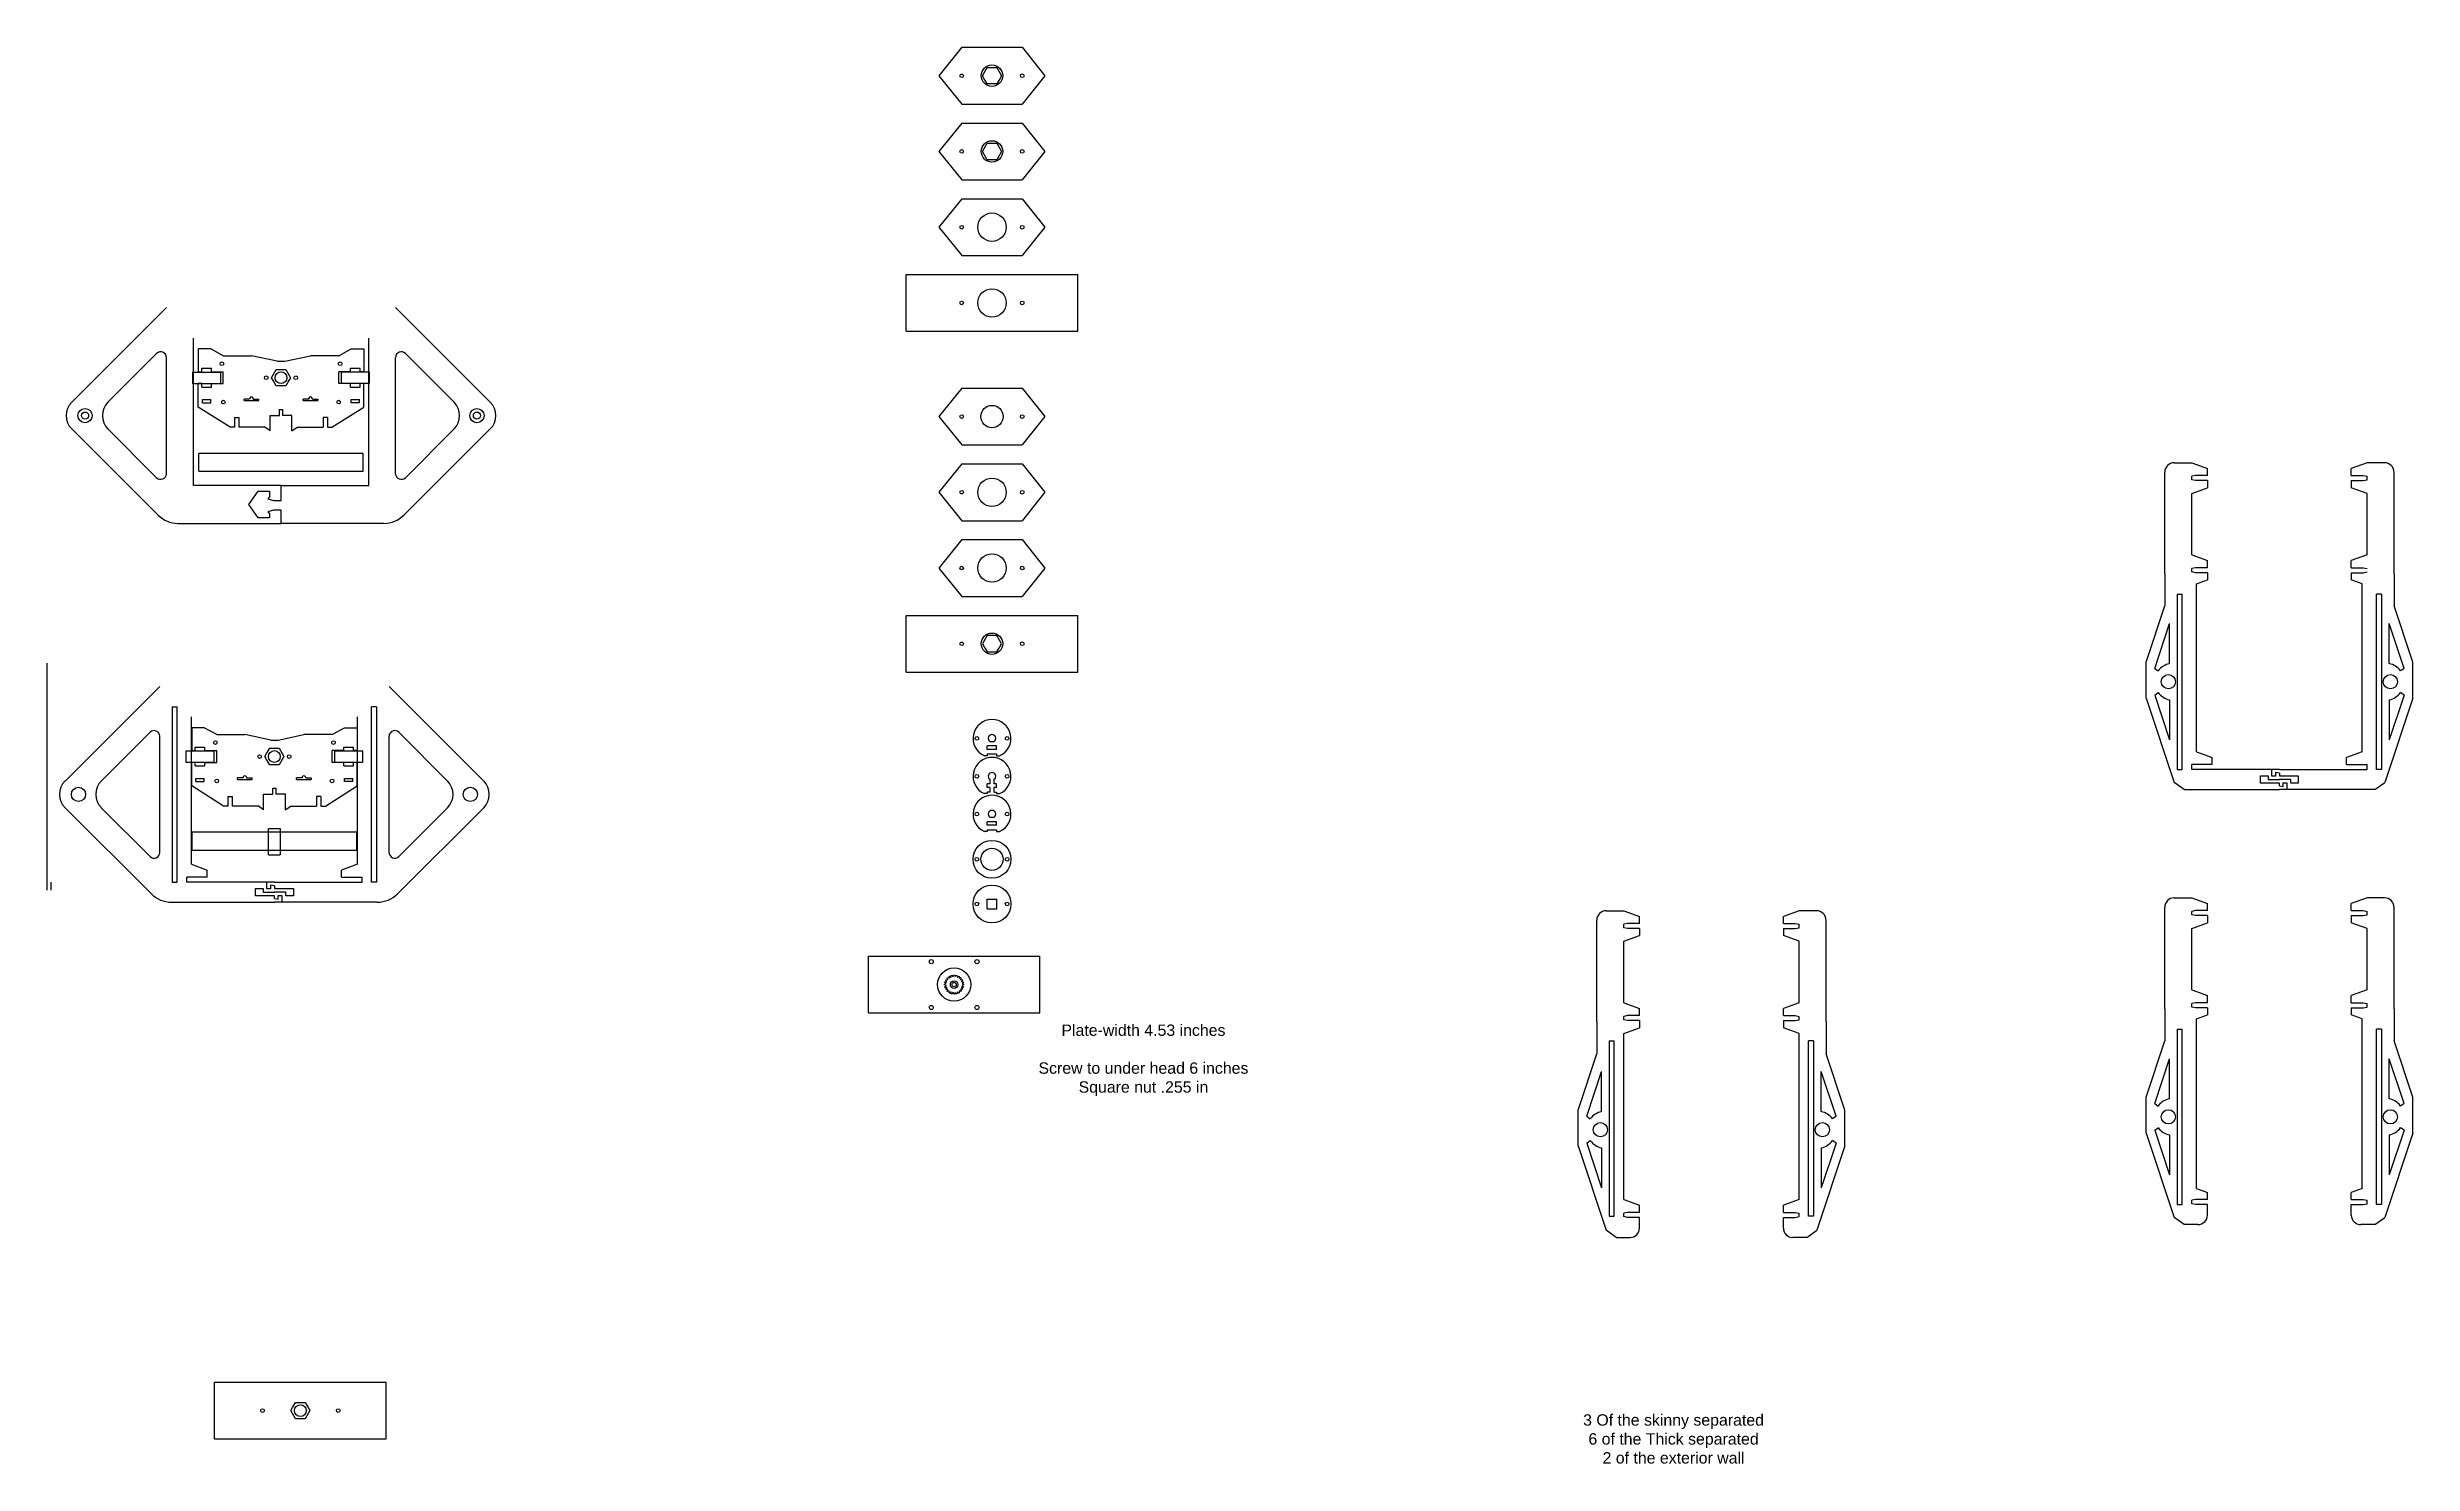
# Model space of a CAD drawing. Header units: inches. Extents: x -48.9 to 13.5, y -30.7 to 6.8.
import ezdxf

# ---------------------------------------------------------------- set-up
doc = ezdxf.new("R2010")
doc.units = ezdxf.units.IN
doc.header["$MEASUREMENT"] = 0
doc.layers.get('0').update_dxf_attribs({"lineweight": 25, "true_color": 0xffffff})
doc.styles.add('textstyle0', font='')
doc.styles.add('textstyle1', font='')
doc.styles.get('textstyle0').set_extended_font_data('Arial')
doc.styles.get('textstyle1').set_extended_font_data('Arial')

msp = doc.modelspace()

# ---------------------------------------------------------------- linework, layer by layer
for p, q in [((-24.8, 6.75), (-25.4, 6)), ((-24.8, 6.75), (-23.2, 6.75)), ((-23.2, 6.75), (-22.6, 6)), ((-25.4, 6), (-24.8, 5.25)), ((-22.6, 6), (-23.2, 5.25)), ((-24.8, 5.25), (-23.2, 5.25)), ((-24.8, 4.75), (-25.4, 4)), ((-24.8, 4.75), (-23.2, 4.75)), ((-23.2, 4.75), (-22.6, 4)), ((-25.4, 4), (-24.8, 3.25)), ((-22.6, 4), (-23.2, 3.25)), ((-24.8, 3.25), (-23.2, 3.25)), ((-24.8, 2.75), (-25.4, 2)), ((-24.8, 2.75), (-23.2, 2.75)), ((-23.2, 2.75), (-22.6, 2)), ((-25.4, 2), (-24.8, 1.25)), ((-22.6, 2), (-23.2, 1.25)), ((-24.8, 1.25), (-23.2, 1.25)), ((-26.265, 0.75), (-21.735, 0.75)), ((-26.265, -0.75), (-26.265, 0.75)), ((-21.735, -0.75), (-21.735, 0.75)), ((-48.305, -2.621), (-45.805, -0.121)), ((-37.249, -2.621), (-39.749, -0.121)), ((-45.091, -4.821), (-45.091, -0.928)), ((-44.961, -1.215), (-44.961, -1.817)), ((-44.631, -1.215), (-44.961, -1.215)), ((-44.3, -1.396), (-44.631, -1.215)), ((-41.254, -1.396), (-40.923, -1.215)), ((-40.923, -1.215), (-40.593, -1.215)), ((-40.593, -1.215), (-40.593, -1.817)), ((-40.461, -4.821), (-40.461, -0.928)), ((-26.265, -0.75), (-21.735, -0.75)), ((-47.348, -2.621), (-46.061, -1.334)), ((-45.805, -4.509), (-45.805, -1.44)), ((-45.116, -1.825), (-44.366, -1.825)), ((-45.116, -1.825), (-45.116, -2.125)), ((-44.961, -1.817), (-44.869, -1.817)), ((-44.869, -1.817), (-44.869, -1.727)), ((-44.869, -1.727), (-44.612, -1.727)), ((-44.612, -1.817), (-44.612, -1.727)), ((-44.612, -1.817), (-44.3, -1.817)), ((-44.366, -2.125), (-44.366, -1.825)), ((-44.3, -1.396), (-43.557, -1.396)), ((-44.3, -2.132), (-44.3, -1.817)), ((-42.874, -1.542), (-43.557, -1.396)), ((-42.982, -1.897), (-42.902, -1.758)), ((-42.902, -1.758), (-42.652, -1.758)), ((-42.874, -1.542), (-42.679, -1.542)), ((-42.679, -1.542), (-41.997, -1.396)), ((-42.652, -1.758), (-42.571, -1.897)), ((-41.254, -1.396), (-41.997, -1.396)), ((-41.254, -2.132), (-41.254, -1.817)), ((-40.941, -1.817), (-41.254, -1.817)), ((-41.188, -1.821), (-40.438, -1.821)), ((-41.188, -1.821), (-41.188, -2.121)), ((-40.941, -1.817), (-40.941, -1.727)), ((-40.941, -1.727), (-40.685, -1.727)), ((-40.685, -1.817), (-40.685, -1.727)), ((-40.593, -1.817), (-40.685, -1.817)), ((-40.438, -2.121), (-40.438, -1.821)), ((-39.749, -4.509), (-39.749, -1.44)), ((-38.206, -2.621), (-39.493, -1.334)), ((-45.116, -2.125), (-44.366, -2.125)), ((-44.869, -2.132), (-44.961, -2.132)), ((-44.961, -2.753), (-44.961, -2.132)), ((-44.869, -2.222), (-44.869, -2.132)), ((-44.869, -2.222), (-44.612, -2.222)), ((-44.612, -2.132), (-44.3, -2.132)), ((-44.612, -2.222), (-44.612, -2.132)), ((-43.027, -1.975), (-42.982, -1.897)), ((-42.982, -2.052), (-43.027, -1.975)), ((-42.902, -2.191), (-42.982, -2.052)), ((-42.652, -2.191), (-42.902, -2.191)), ((-42.571, -2.052), (-42.652, -2.191)), ((-42.571, -1.897), (-42.526, -1.975)), ((-42.526, -1.975), (-42.571, -2.052)), ((-40.941, -2.132), (-41.254, -2.132)), ((-41.188, -2.121), (-40.438, -2.121)), ((-40.941, -2.222), (-40.941, -2.132)), ((-40.941, -2.222), (-40.685, -2.222)), ((-40.685, -2.222), (-40.685, -2.132)), ((-40.593, -2.132), (-40.685, -2.132)), ((-40.593, -2.753), (-40.593, -2.132)), ((-24.8, -2.25), (-25.4, -3)), ((-24.8, -2.25), (-23.2, -2.25)), ((-23.2, -2.25), (-22.6, -3)), ((-44.122, -3.283), (-44.961, -2.753)), ((-44.85, -2.634), (-44.85, -2.553)), ((-44.85, -2.553), (-44.631, -2.553)), ((-44.85, -2.634), (-44.631, -2.634)), ((-44.631, -2.634), (-44.631, -2.553)), ((-44.005, -3.028), (-43.888, -3.028)), ((-44.005, -3.028), (-44.005, -3.283)), ((-43.888, -3.028), (-43.888, -3.283)), ((-43.752, -2.579), (-43.752, -2.54)), ((-43.605, -2.54), (-43.752, -2.54)), ((-43.752, -2.579), (-43.362, -2.579)), ((-43.509, -2.54), (-43.362, -2.54)), ((-43.362, -2.579), (-43.362, -2.54)), ((-43.067, -3.38), (-43.067, -2.97)), ((-43.067, -2.97), (-42.816, -2.97)), ((-42.816, -2.97), (-42.816, -2.814)), ((-42.816, -2.814), (-42.738, -2.814)), ((-42.738, -2.814), (-42.738, -2.97)), ((-42.487, -2.97), (-42.738, -2.97)), ((-42.487, -3.38), (-42.487, -2.97)), ((-42.192, -2.579), (-42.192, -2.54)), ((-42.045, -2.54), (-42.192, -2.54)), ((-42.192, -2.579), (-41.802, -2.579)), ((-41.949, -2.54), (-41.802, -2.54)), ((-41.802, -2.54), (-41.802, -2.579)), ((-41.548, -3.028), (-41.665, -3.028)), ((-41.665, -3.028), (-41.665, -3.283)), ((-41.548, -3.028), (-41.548, -3.283)), ((-41.432, -3.283), (-40.593, -2.753)), ((-40.923, -2.634), (-40.923, -2.553)), ((-40.923, -2.553), (-40.704, -2.553)), ((-40.704, -2.634), (-40.923, -2.634)), ((-40.704, -2.634), (-40.704, -2.553)), ((-25.4, -3), (-24.8, -3.75)), ((-22.6, -3), (-23.2, -3.75)), ((-48.305, -3.328), (-46.024, -5.602)), ((-47.348, -3.328), (-46.061, -4.615)), ((-44.028, -3.283), (-44.122, -3.283)), ((-44.005, -3.283), (-44.122, -3.283)), ((-43.2, -3.283), (-43.888, -3.283)), ((-43.2, -3.283), (-43.2, -3.283)), ((-43.067, -3.38), (-43.2, -3.283)), ((-42.487, -3.38), (-42.353, -3.283)), ((-42.353, -3.283), (-41.665, -3.283)), ((-41.548, -3.283), (-41.432, -3.283)), ((-41.525, -3.283), (-41.432, -3.283)), ((-37.249, -3.328), (-39.529, -5.602)), ((-38.206, -3.328), (-39.493, -4.615)), ((-44.951, -4.445), (-44.951, -3.975)), ((-40.603, -3.975), (-44.951, -3.975)), ((-40.603, -4.445), (-40.603, -3.975)), ((-24.8, -4.25), (-25.4, -5)), ((-24.8, -3.75), (-23.2, -3.75)), ((-24.8, -4.25), (-23.2, -4.25)), ((-23.2, -4.25), (-22.6, -5)), ((7.222, -4.221), (7.684, -4.221)), ((7.684, -4.221), (8.1, -4.371)), ((8.1, -4.559), (8.1, -4.371)), ((12.316, -4.221), (11.9, -4.371)), ((11.9, -4.559), (11.9, -4.371)), ((12.778, -4.221), (12.316, -4.221)), ((-42.777, -4.821), (-45.091, -4.821)), ((-44.951, -4.445), (-40.603, -4.445)), ((-43.627, -5.321), (-43.377, -4.971)), ((-43.377, -4.971), (-43.077, -4.971)), ((-43.077, -4.971), (-43.077, -5.121)), ((-42.777, -5.221), (-42.777, -4.821)), ((-42.777, -4.821), (-40.461, -4.821)), ((6.972, -7.15), (6.972, -4.471)), ((7.784, -4.559), (7.684, -4.579)), ((7.684, -4.671), (7.684, -4.579)), ((7.784, -4.691), (7.684, -4.671)), ((7.684, -5.029), (8.1, -4.879)), ((8.1, -4.559), (7.784, -4.559)), ((8.1, -4.691), (7.784, -4.691)), ((8.1, -4.691), (8.1, -4.879)), ((11.9, -4.559), (12.216, -4.559)), ((11.9, -4.691), (11.9, -4.879)), ((11.9, -4.691), (12.216, -4.691)), ((12.316, -5.029), (11.9, -4.879)), ((12.216, -4.559), (12.316, -4.579)), ((12.216, -4.691), (12.316, -4.671)), ((12.316, -4.671), (12.316, -4.579)), ((13.028, -7.15), (13.028, -4.471)), ((-43.377, -5.671), (-43.627, -5.321)), ((-43.077, -5.121), (-43.127, -5.171)), ((-43.127, -5.171), (-42.977, -5.221)), ((-42.977, -5.471), (-43.127, -5.521)), ((-43.127, -5.521), (-43.077, -5.571)), ((-43.077, -5.571), (-43.077, -5.671)), ((-42.977, -5.221), (-42.777, -5.221)), ((-42.777, -5.471), (-42.977, -5.471)), ((-42.777, -5.821), (-42.777, -5.471)), ((-25.4, -5), (-24.8, -5.75)), ((-22.6, -5), (-23.2, -5.75)), ((7.684, -6.654), (7.684, -5.029)), ((12.316, -6.654), (12.316, -5.029)), ((-45.495, -5.821), (-42.777, -5.821)), ((-43.077, -5.671), (-43.377, -5.671)), ((-40.059, -5.821), (-42.777, -5.821)), ((-24.8, -5.75), (-23.2, -5.75)), ((-24.8, -6.25), (-25.4, -7)), ((-24.8, -6.25), (-23.2, -6.25)), ((-23.2, -6.25), (-22.6, -7)), ((7.684, -6.654), (8.1, -6.804)), ((8.1, -6.992), (8.1, -6.804)), ((12.316, -6.654), (11.9, -6.804)), ((11.9, -6.992), (11.9, -6.804)), ((-25.4, -7), (-24.8, -7.75)), ((-22.6, -7), (-23.2, -7.75)), ((6.972, -7.15), (6.972, -8)), ((7.784, -6.992), (7.684, -7.012)), ((7.684, -7.104), (7.684, -7.012)), ((7.784, -7.124), (7.684, -7.104)), ((8.1, -6.992), (7.784, -6.992)), ((8.1, -7.124), (7.784, -7.124)), ((7.81, -7.416), (8.1, -7.312)), ((7.81, -11.85), (7.81, -7.416)), ((8.1, -7.124), (8.1, -7.312)), ((11.9, -6.992), (12.216, -6.992)), ((11.9, -7.124), (11.9, -7.312)), ((11.9, -7.124), (12.216, -7.124)), ((12.19, -7.416), (11.9, -7.312)), ((12.19, -11.85), (12.19, -7.416)), ((12.216, -6.992), (12.316, -7.012)), ((12.216, -7.124), (12.316, -7.104)), ((13.028, -7.15), (13.028, -8)), ((-24.8, -7.75), (-23.2, -7.75)), ((6.479, -9.483), (6.972, -8)), ((7.302, -7.69), (7.434, -7.69)), ((7.302, -7.69), (7.302, -12.32)), ((7.434, -12.32), (7.434, -7.69)), ((12.698, -7.69), (12.566, -7.69)), ((12.566, -12.32), (12.566, -7.69)), ((12.698, -7.69), (12.698, -12.32)), ((13.521, -9.483), (13.028, -8)), ((-26.265, -8.25), (-21.735, -8.25)), ((-26.265, -9.75), (-26.265, -8.25)), ((-21.735, -9.75), (-21.735, -8.25)), ((6.708, -9.65), (7.1, -8.469)), ((7.1, -9.525), (7.1, -8.469)), ((13.292, -9.65), (12.9, -8.469)), ((12.9, -9.525), (12.9, -8.469)), ((-48.949, -15.51), (-48.949, -9.51)), ((-26.265, -9.75), (-21.735, -9.75)), ((6.479, -10.433), (6.479, -9.483)), ((6.708, -9.65), (6.801, -9.717)), ((13.292, -9.65), (13.199, -9.717)), ((13.521, -10.433), (13.521, -9.483)), ((-48.479, -12.625), (-45.979, -10.125)), ((-37.423, -12.625), (-39.923, -10.125)), ((6.479, -10.433), (7.219, -12.66)), ((6.673, -10.289), (6.673, -10.289)), ((6.708, -10.357), (6.801, -10.289)), ((6.708, -10.357), (7.1, -11.537)), ((7.1, -10.481), (7.1, -11.537)), ((13.521, -10.433), (12.781, -12.66)), ((13.292, -10.357), (12.9, -11.537)), ((12.9, -10.481), (12.9, -11.537)), ((13.292, -10.357), (13.199, -10.289)), ((13.327, -10.289), (13.327, -10.289)), ((-45.649, -10.665), (-45.517, -10.665)), ((-45.649, -10.665), (-45.649, -15.295)), ((-45.517, -15.295), (-45.517, -10.665)), ((-45.141, -14.825), (-45.141, -10.932)), ((-45.135, -11.219), (-45.135, -11.82)), ((-44.805, -11.219), (-45.135, -11.219)), ((-44.474, -11.4), (-44.805, -11.219)), ((-41.429, -11.4), (-41.097, -11.219)), ((-41.097, -11.219), (-40.767, -11.219)), ((-40.767, -11.219), (-40.767, -11.82)), ((-40.761, -14.825), (-40.761, -10.932)), ((-40.253, -10.665), (-40.385, -10.665)), ((-40.385, -15.295), (-40.385, -10.665)), ((-40.253, -10.665), (-40.253, -15.295)), ((-47.522, -12.625), (-46.235, -11.338)), ((-45.979, -14.512), (-45.979, -11.444)), ((-45.29, -11.828), (-44.54, -11.828)), ((-45.29, -11.828), (-45.29, -12.128)), ((-45.135, -11.82), (-45.043, -11.82)), ((-45.043, -11.82), (-45.043, -11.731)), ((-45.043, -11.731), (-44.787, -11.731)), ((-44.787, -11.82), (-44.787, -11.731)), ((-44.787, -11.82), (-44.474, -11.82)), ((-44.54, -12.128), (-44.54, -11.828)), ((-44.474, -11.4), (-43.731, -11.4)), ((-44.474, -12.136), (-44.474, -11.82)), ((-43.049, -11.546), (-43.731, -11.4)), ((-43.157, -11.9), (-43.076, -11.761)), ((-43.076, -11.761), (-42.826, -11.761)), ((-43.049, -11.546), (-42.854, -11.546)), ((-42.854, -11.546), (-42.171, -11.4)), ((-42.826, -11.761), (-42.746, -11.9)), ((-41.429, -11.4), (-42.171, -11.4)), ((-41.429, -12.136), (-41.429, -11.82)), ((-41.116, -11.82), (-41.429, -11.82)), ((-41.363, -11.825), (-40.613, -11.825)), ((-41.363, -11.825), (-41.363, -12.125)), ((-41.116, -11.82), (-41.116, -11.731)), ((-41.116, -11.731), (-40.859, -11.731)), ((-40.859, -11.82), (-40.859, -11.731)), ((-40.767, -11.82), (-40.859, -11.82)), ((-40.613, -12.125), (-40.613, -11.825)), ((-39.923, -14.512), (-39.923, -11.444)), ((-38.38, -12.625), (-39.667, -11.338)), ((7.81, -11.85), (8.226, -12)), ((12.19, -11.85), (11.774, -12)), ((-45.29, -12.128), (-44.54, -12.128)), ((-45.043, -12.136), (-45.135, -12.136)), ((-45.135, -12.756), (-45.135, -12.136)), ((-45.043, -12.225), (-45.043, -12.136)), ((-45.043, -12.225), (-44.787, -12.225)), ((-44.787, -12.136), (-44.474, -12.136)), ((-44.787, -12.225), (-44.787, -12.136)), ((-43.202, -11.978), (-43.157, -11.9)), ((-43.157, -12.056), (-43.202, -11.978)), ((-43.076, -12.195), (-43.157, -12.056)), ((-42.826, -12.195), (-43.076, -12.195)), ((-42.746, -12.056), (-42.826, -12.195)), ((-42.746, -11.9), (-42.701, -11.978)), ((-42.701, -11.978), (-42.746, -12.056)), ((-41.116, -12.136), (-41.429, -12.136)), ((-41.363, -12.125), (-40.613, -12.125)), ((-41.116, -12.225), (-41.116, -12.136)), ((-41.116, -12.225), (-40.859, -12.225)), ((-40.859, -12.225), (-40.859, -12.136)), ((-40.767, -12.136), (-40.859, -12.136)), ((-40.767, -12.756), (-40.767, -12.136)), ((-24.123, -11.958), (-24.202, -11.958)), ((-24.123, -11.92), (-24.123, -11.958)), ((-23.877, -11.92), (-24.123, -11.92)), ((-23.877, -11.92), (-23.877, -11.958)), ((-23.877, -11.958), (-23.798, -11.958)), ((7.302, -12.32), (7.434, -12.32)), ((8.226, -12.188), (7.686, -12.188)), ((7.686, -12.32), (7.686, -12.188)), ((10.001, -12.32), (7.686, -12.32)), ((8.226, -12.188), (8.226, -12)), ((9.5, -12.685), (9.5, -12.485)), ((9.5, -12.485), (9.7, -12.485)), ((9.7, -12.485), (9.7, -12.585)), ((9.8, -12.5), (9.8, -12.32)), ((10, -12.42), (9.9, -12.4)), ((9.9, -12.4), (9.9, -12.5)), ((10, -12.42), (10, -12.485)), ((10, -12.485), (10.5, -12.485)), ((10.001, -12.32), (12.316, -12.32)), ((10.5, -12.485), (10.5, -12.685)), ((11.774, -12.188), (11.774, -12)), ((11.774, -12.188), (12.316, -12.188)), ((12.316, -12.32), (12.316, -12.188)), ((12.698, -12.32), (12.566, -12.32)), ((-44.296, -13.287), (-45.135, -12.756)), ((-45.024, -12.638), (-45.024, -12.557)), ((-45.024, -12.557), (-44.805, -12.557)), ((-45.024, -12.638), (-44.805, -12.638)), ((-44.805, -12.638), (-44.805, -12.557)), ((-44.18, -13.031), (-44.063, -13.031)), ((-44.18, -13.031), (-44.18, -13.287)), ((-44.063, -13.031), (-44.063, -13.287)), ((-43.926, -12.583), (-43.926, -12.544)), ((-43.779, -12.544), (-43.926, -12.544)), ((-43.926, -12.583), (-43.536, -12.583)), ((-43.684, -12.544), (-43.536, -12.544)), ((-43.536, -12.583), (-43.536, -12.544)), ((-43.241, -13.384), (-43.241, -12.974)), ((-43.241, -12.974), (-42.99, -12.974)), ((-42.99, -12.974), (-42.99, -12.818)), ((-42.99, -12.818), (-42.912, -12.818)), ((-42.912, -12.818), (-42.912, -12.974)), ((-42.662, -12.974), (-42.912, -12.974)), ((-42.662, -13.384), (-42.662, -12.974)), ((-42.366, -12.583), (-42.366, -12.544)), ((-42.219, -12.544), (-42.366, -12.544)), ((-42.366, -12.583), (-41.976, -12.583)), ((-42.124, -12.544), (-41.976, -12.544)), ((-41.976, -12.544), (-41.976, -12.583)), ((-41.723, -13.031), (-41.84, -13.031)), ((-41.84, -13.031), (-41.84, -13.287)), ((-41.723, -13.031), (-41.723, -13.287)), ((-41.606, -13.287), (-40.767, -12.756)), ((-41.097, -12.638), (-41.097, -12.557)), ((-41.097, -12.557), (-40.878, -12.557)), ((-40.878, -12.638), (-41.097, -12.638)), ((-40.878, -12.638), (-40.878, -12.557)), ((-24.123, -12.958), (-24.202, -12.958)), ((-24.123, -12.92), (-24.123, -12.958)), ((-24.054, -12.92), (-24.123, -12.92)), ((-23.946, -12.92), (-23.877, -12.92)), ((-23.877, -12.92), (-23.877, -12.958)), ((-23.877, -12.958), (-23.798, -12.958)), ((7.482, -12.85), (7.219, -12.66)), ((7.482, -12.85), (10, -12.85)), ((10, -12.685), (9.5, -12.685)), ((9.7, -12.585), (10, -12.585)), ((9.9, -12.5), (9.8, -12.5)), ((10.3, -12.585), (10, -12.585)), ((10, -12.75), (10, -12.685)), ((10, -12.75), (10.1, -12.77)), ((12.518, -12.85), (10, -12.85)), ((10.1, -12.77), (10.1, -12.67)), ((10.1, -12.67), (10.2, -12.67)), ((10.2, -12.67), (10.2, -12.85)), ((10.3, -12.685), (10.3, -12.585)), ((10.5, -12.685), (10.3, -12.685)), ((12.518, -12.85), (12.781, -12.66)), ((-48.479, -13.332), (-46.199, -15.606)), ((-47.522, -13.332), (-46.235, -14.618)), ((-44.203, -13.287), (-44.296, -13.287)), ((-44.18, -13.287), (-44.296, -13.287)), ((-43.375, -13.287), (-44.063, -13.287)), ((-43.375, -13.287), (-43.375, -13.287)), ((-43.241, -13.384), (-43.375, -13.287)), ((-42.662, -13.384), (-42.528, -13.287)), ((-42.528, -13.287), (-41.84, -13.287)), ((-41.723, -13.287), (-41.606, -13.287)), ((-41.7, -13.287), (-41.606, -13.287)), ((-37.423, -13.332), (-39.704, -15.606)), ((-38.38, -13.332), (-39.667, -14.618)), ((-45.126, -14.448), (-45.126, -13.978)), ((-40.777, -13.978), (-45.126, -13.978)), ((-43.107, -13.875), (-42.795, -13.875)), ((-43.107, -14.575), (-43.107, -13.875)), ((-42.795, -13.875), (-42.795, -14.575)), ((-40.777, -14.448), (-40.777, -13.978)), ((-24.123, -13.958), (-24.202, -13.958)), ((-24.123, -13.92), (-24.123, -13.958)), ((-23.877, -13.92), (-24.123, -13.92)), ((-23.877, -13.92), (-23.877, -13.958)), ((-23.877, -13.958), (-23.798, -13.958)), ((-45.141, -14.825), (-44.726, -14.975)), ((-45.126, -14.448), (-40.777, -14.448)), ((-44.726, -15.163), (-44.726, -14.975)), ((-43.107, -14.575), (-42.795, -14.575)), ((-40.761, -14.825), (-41.177, -14.975)), ((-41.177, -15.163), (-41.177, -14.975)), ((-48.851, -15.51), (-48.851, -15.295)), ((-45.649, -15.295), (-45.517, -15.295)), ((-44.726, -15.163), (-45.266, -15.163)), ((-45.266, -15.295), (-45.266, -15.163)), ((-42.951, -15.295), (-45.266, -15.295)), ((-43.451, -15.66), (-43.451, -15.46)), ((-43.451, -15.46), (-43.251, -15.46)), ((-43.251, -15.46), (-43.251, -15.56)), ((-43.251, -15.56), (-42.951, -15.56)), ((-43.151, -15.475), (-43.151, -15.295)), ((-43.051, -15.475), (-43.151, -15.475)), ((-42.951, -15.394), (-43.051, -15.375)), ((-43.051, -15.375), (-43.051, -15.475)), ((-42.951, -15.295), (-40.636, -15.295)), ((-42.951, -15.394), (-42.951, -15.46)), ((-42.951, -15.46), (-42.451, -15.46)), ((-42.651, -15.56), (-42.951, -15.56)), ((-42.651, -15.66), (-42.651, -15.56)), ((-42.451, -15.46), (-42.451, -15.66)), ((-41.177, -15.163), (-40.636, -15.163)), ((-40.636, -15.295), (-40.636, -15.163)), ((-40.253, -15.295), (-40.385, -15.295)), ((-45.669, -15.825), (-42.951, -15.825)), ((-42.951, -15.66), (-43.451, -15.66)), ((-42.951, -15.725), (-42.951, -15.66)), ((-42.951, -15.725), (-42.851, -15.745)), ((-40.233, -15.825), (-42.951, -15.825)), ((-42.851, -15.745), (-42.851, -15.645)), ((-42.851, -15.645), (-42.751, -15.645)), ((-42.751, -15.645), (-42.751, -15.825)), ((-42.451, -15.66), (-42.651, -15.66)), ((-24.127, -15.745), (-23.872, -15.745)), ((-24.127, -16), (-24.127, -15.745)), ((-24.127, -16), (-23.872, -16)), ((-23.872, -16), (-23.872, -15.745)), ((-7.778, -16.05), (-7.316, -16.05)), ((-7.316, -16.05), (-6.9, -16.2)), ((-6.9, -16.388), (-6.9, -16.2)), ((-2.684, -16.05), (-3.1, -16.2)), ((-3.1, -16.388), (-3.1, -16.2)), ((-2.222, -16.05), (-2.684, -16.05)), ((6.972, -18.639), (6.972, -15.96)), ((7.222, -15.71), (7.684, -15.71)), ((7.684, -15.71), (8.1, -15.86)), ((7.784, -16.048), (7.684, -16.068)), ((7.684, -16.16), (7.684, -16.068)), ((7.784, -16.18), (7.684, -16.16)), ((8.1, -16.048), (7.784, -16.048)), ((8.1, -16.18), (7.784, -16.18)), ((8.1, -16.048), (8.1, -15.86)), ((8.1, -16.18), (8.1, -16.368)), ((12.316, -15.71), (11.9, -15.86)), ((11.9, -16.048), (11.9, -15.86)), ((11.9, -16.048), (12.216, -16.048)), ((11.9, -16.18), (11.9, -16.368)), ((11.9, -16.18), (12.216, -16.18)), ((12.216, -16.048), (12.316, -16.068)), ((12.216, -16.18), (12.316, -16.16)), ((12.778, -15.71), (12.316, -15.71)), ((12.316, -16.16), (12.316, -16.068)), ((13.028, -18.639), (13.028, -15.96)), ((-8.028, -18.979), (-8.028, -16.3)), ((-7.216, -16.388), (-7.316, -16.408)), ((-7.316, -16.5), (-7.316, -16.408)), ((-7.216, -16.52), (-7.316, -16.5)), ((-7.316, -16.858), (-6.9, -16.708)), ((-7.316, -18.483), (-7.316, -16.858)), ((-6.9, -16.388), (-7.216, -16.388)), ((-6.9, -16.52), (-7.216, -16.52)), ((-6.9, -16.52), (-6.9, -16.708)), ((-3.1, -16.388), (-2.784, -16.388)), ((-3.1, -16.52), (-3.1, -16.708)), ((-3.1, -16.52), (-2.784, -16.52)), ((-2.684, -16.858), (-3.1, -16.708)), ((-2.784, -16.388), (-2.684, -16.408)), ((-2.784, -16.52), (-2.684, -16.5)), ((-2.684, -16.5), (-2.684, -16.408)), ((-2.684, -18.483), (-2.684, -16.858)), ((-1.972, -18.979), (-1.972, -16.3)), ((7.684, -16.518), (8.1, -16.368)), ((7.684, -18.143), (7.684, -16.518)), ((12.316, -16.518), (11.9, -16.368)), ((12.316, -18.143), (12.316, -16.518)), ((-27.265, -17.25), (-22.735, -17.25)), ((-27.265, -18.75), (-27.265, -17.25)), ((-22.735, -18.75), (-22.735, -17.25)), ((-7.316, -18.483), (-6.9, -18.633)), ((-6.9, -18.821), (-6.9, -18.633)), ((-2.684, -18.483), (-3.1, -18.633)), ((-3.1, -18.821), (-3.1, -18.633)), ((6.972, -18.639), (6.972, -19.49)), ((7.684, -18.143), (8.1, -18.293)), ((7.784, -18.481), (7.684, -18.501)), ((7.684, -18.593), (7.684, -18.501)), ((7.784, -18.613), (7.684, -18.593)), ((8.1, -18.481), (7.784, -18.481)), ((8.1, -18.613), (7.784, -18.613)), ((8.1, -18.481), (8.1, -18.293)), ((8.1, -18.613), (8.1, -18.801)), ((12.316, -18.143), (11.9, -18.293)), ((11.9, -18.481), (11.9, -18.293)), ((11.9, -18.481), (12.216, -18.481)), ((11.9, -18.613), (11.9, -18.801)), ((11.9, -18.613), (12.216, -18.613)), ((12.216, -18.481), (12.316, -18.501)), ((12.216, -18.613), (12.316, -18.593)), ((12.316, -18.593), (12.316, -18.501)), ((13.028, -18.639), (13.028, -19.49)), ((-27.265, -18.75), (-22.735, -18.75)), ((-8.028, -18.979), (-8.028, -19.829)), ((-7.216, -18.821), (-7.316, -18.841)), ((-7.316, -18.933), (-7.316, -18.841)), ((-7.216, -18.953), (-7.316, -18.933)), ((-7.316, -19.291), (-6.9, -19.141)), ((-7.316, -23.679), (-7.316, -19.291)), ((-6.9, -18.821), (-7.216, -18.821)), ((-6.9, -18.953), (-7.216, -18.953)), ((-6.9, -18.953), (-6.9, -19.141)), ((-3.1, -18.821), (-2.784, -18.821)), ((-3.1, -18.953), (-3.1, -19.141)), ((-3.1, -18.953), (-2.784, -18.953)), ((-2.684, -19.291), (-3.1, -19.141)), ((-2.784, -18.821), (-2.684, -18.841)), ((-2.784, -18.953), (-2.684, -18.933)), ((-2.684, -18.933), (-2.684, -18.841)), ((-2.684, -23.679), (-2.684, -19.291)), ((-1.972, -18.979), (-1.972, -19.829)), ((7.302, -19.179), (7.434, -19.179)), ((7.302, -19.179), (7.302, -23.809)), ((7.434, -23.809), (7.434, -19.179)), ((7.81, -18.906), (8.1, -18.801)), ((7.81, -23.385), (7.81, -18.906)), ((12.19, -18.906), (11.9, -18.801)), ((12.19, -23.385), (12.19, -18.906)), ((12.698, -19.179), (12.566, -19.179)), ((12.566, -23.809), (12.566, -19.179)), ((12.698, -19.179), (12.698, -23.809)), ((-8.521, -21.313), (-8.028, -19.829)), ((-7.698, -19.485), (-7.566, -19.485)), ((-7.698, -19.485), (-7.698, -24.115)), ((-7.566, -24.115), (-7.566, -19.485)), ((-2.302, -19.485), (-2.434, -19.485)), ((-2.434, -24.115), (-2.434, -19.485)), ((-2.302, -19.485), (-2.302, -24.115)), ((-1.479, -21.313), (-1.972, -19.829)), ((6.479, -20.973), (6.972, -19.49)), ((6.708, -21.14), (7.1, -19.959)), ((7.1, -21.015), (7.1, -19.959)), ((13.292, -21.14), (12.9, -19.959)), ((12.9, -21.015), (12.9, -19.959)), ((13.521, -20.973), (13.028, -19.49)), ((-8.292, -21.479), (-7.9, -20.298)), ((-7.9, -21.354), (-7.9, -20.298)), ((-1.708, -21.479), (-2.1, -20.298)), ((-2.1, -21.354), (-2.1, -20.298)), ((6.479, -21.922), (6.479, -20.973)), ((6.708, -21.14), (6.801, -21.207)), ((13.292, -21.14), (13.199, -21.207)), ((13.521, -21.922), (13.521, -20.973)), ((-8.521, -22.262), (-8.521, -21.313)), ((-8.292, -21.479), (-8.199, -21.546)), ((-1.708, -21.479), (-1.801, -21.546)), ((-1.479, -22.262), (-1.479, -21.313)), ((6.673, -21.779), (6.673, -21.779)), ((6.708, -21.847), (6.801, -21.779)), ((6.708, -21.847), (7.1, -23.027)), ((13.292, -21.847), (12.9, -23.027)), ((13.292, -21.847), (13.199, -21.779)), ((13.327, -21.779), (13.327, -21.779)), ((-8.521, -22.262), (-7.781, -24.489)), ((-8.327, -22.119), (-8.327, -22.119)), ((-8.292, -22.186), (-8.199, -22.119)), ((-8.292, -22.186), (-7.9, -23.367)), ((-7.9, -22.311), (-7.9, -23.367)), ((-1.479, -22.262), (-2.219, -24.489)), ((-1.708, -22.186), (-2.1, -23.367)), ((-2.1, -22.311), (-2.1, -23.367)), ((-1.708, -22.186), (-1.801, -22.119)), ((-1.673, -22.119), (-1.673, -22.119)), ((6.479, -21.922), (7.219, -24.15)), ((7.1, -21.971), (7.1, -23.027)), ((13.521, -21.922), (12.781, -24.15)), ((12.9, -21.971), (12.9, -23.027)), ((-7.316, -23.679), (-6.9, -23.829)), ((-2.684, -23.679), (-3.1, -23.829)), ((7.784, -23.677), (7.684, -23.697)), ((7.684, -23.789), (7.684, -23.697)), ((8.1, -23.677), (7.784, -23.677)), ((7.81, -23.385), (8.1, -23.489)), ((8.1, -23.677), (8.1, -23.489)), ((12.19, -23.385), (11.9, -23.489)), ((11.9, -23.677), (11.9, -23.489)), ((11.9, -23.677), (12.216, -23.677)), ((12.216, -23.677), (12.316, -23.697)), ((12.316, -23.789), (12.316, -23.697)), ((-7.698, -24.115), (-7.566, -24.115)), ((-7.216, -24.017), (-7.316, -24.037)), ((-7.316, -24.129), (-7.316, -24.037)), ((-7.216, -24.149), (-7.316, -24.129)), ((-6.9, -24.017), (-7.216, -24.017)), ((-6.9, -24.149), (-7.216, -24.149)), ((-6.9, -24.017), (-6.9, -23.829)), ((-6.9, -24.429), (-6.9, -24.149)), ((-3.1, -24.017), (-3.1, -23.829)), ((-3.1, -24.017), (-2.784, -24.017)), ((-3.1, -24.149), (-2.784, -24.149)), ((-3.1, -24.429), (-3.1, -24.149)), ((-2.784, -24.017), (-2.684, -24.037)), ((-2.784, -24.149), (-2.684, -24.129)), ((-2.684, -24.129), (-2.684, -24.037)), ((-2.302, -24.115), (-2.434, -24.115)), ((7.482, -24.339), (7.219, -24.15)), ((7.302, -23.809), (7.434, -23.809)), ((7.85, -24.339), (7.482, -24.339)), ((7.784, -23.809), (7.684, -23.789)), ((8.1, -23.809), (7.784, -23.809)), ((8.1, -24.089), (8.1, -23.809)), ((11.9, -23.809), (12.216, -23.809)), ((11.9, -24.089), (11.9, -23.809)), ((12.518, -24.339), (12.15, -24.339)), ((12.216, -23.809), (12.316, -23.789)), ((12.518, -24.339), (12.781, -24.15)), ((12.518, -24.339), (12.518, -24.339)), ((12.698, -23.809), (12.566, -23.809)), ((-7.518, -24.679), (-7.781, -24.489)), ((-7.518, -24.679), (-7.15, -24.679)), ((-2.482, -24.679), (-2.85, -24.679)), ((-2.482, -24.679), (-2.219, -24.489)), ((-44.53, -28.5), (-40, -28.5)), ((-44.53, -30), (-44.53, -28.5)), ((-40, -30), (-40, -28.5)), ((-44.53, -30), (-40, -30))]:
    msp.add_line(p, q)
at = {"color": 3, "true_color": 0x00ff00}
for p, q in [((-24.251, 6), (-24.206, 6.078)), ((-24.206, 5.922), (-24.251, 6)), ((-24.206, 6.078), (-24.125, 6.217)), ((-24.125, 5.783), (-24.206, 5.922)), ((-24.125, 6.217), (-23.875, 6.217)), ((-23.875, 5.783), (-24.125, 5.783)), ((-23.875, 6.217), (-23.794, 6.078)), ((-23.794, 5.922), (-23.875, 5.783)), ((-23.794, 6.078), (-23.749, 6)), ((-23.749, 6), (-23.794, 5.922)), ((-24.251, 4), (-24.206, 4.078)), ((-24.206, 3.922), (-24.251, 4)), ((-24.206, 4.078), (-24.125, 4.217)), ((-24.125, 3.783), (-24.206, 3.922)), ((-24.125, 4.217), (-23.875, 4.217)), ((-23.875, 3.783), (-24.125, 3.783)), ((-23.875, 4.217), (-23.794, 4.078)), ((-23.794, 3.922), (-23.875, 3.783)), ((-23.794, 4.078), (-23.749, 4)), ((-23.749, 4), (-23.794, 3.922)), ((-24.206, -8.922), (-24.251, -9)), ((-24.251, -9), (-24.206, -9.078)), ((-24.125, -8.783), (-24.206, -8.922)), ((-24.206, -9.078), (-24.125, -9.217)), ((-23.875, -8.783), (-24.125, -8.783)), ((-24.125, -9.217), (-23.875, -9.217)), ((-23.794, -8.922), (-23.875, -8.783)), ((-23.875, -9.217), (-23.794, -9.078)), ((-23.749, -9), (-23.794, -8.922)), ((-23.794, -9.078), (-23.749, -9)), ((-23.877, -11.699), (-24.123, -11.699)), ((-24.123, -11.792), (-24.123, -11.699)), ((-23.877, -11.792), (-24.123, -11.792)), ((-24.06, -11.58), (-23.94, -11.58)), ((-23.877, -11.792), (-23.877, -11.7)), ((-24.054, -12.699), (-24.123, -12.699)), ((-24.123, -12.792), (-24.123, -12.7)), ((-24.054, -12.792), (-24.123, -12.792)), ((-24.054, -12.58), (-24.054, -12.699)), ((-24.054, -12.792), (-24.054, -12.92)), ((-23.946, -12.699), (-23.946, -12.58)), ((-23.877, -12.699), (-23.946, -12.699)), ((-23.877, -12.792), (-23.946, -12.792)), ((-23.946, -12.92), (-23.946, -12.792)), ((-23.877, -12.792), (-23.877, -12.7)), ((-23.877, -13.699), (-24.123, -13.699)), ((-24.123, -13.792), (-24.123, -13.699)), ((-24.06, -13.58), (-23.94, -13.58)), ((-23.877, -13.792), (-23.877, -13.699)), ((-23.877, -13.792), (-24.123, -13.792)), ((-42.516, -29.25), (-42.471, -29.172)), ((-42.471, -29.328), (-42.516, -29.25)), ((-42.471, -29.172), (-42.39, -29.033)), ((-42.39, -29.467), (-42.471, -29.328)), ((-42.39, -29.033), (-42.14, -29.033)), ((-42.14, -29.033), (-42.059, -29.172)), ((-42.059, -29.328), (-42.14, -29.467)), ((-42.059, -29.172), (-42.014, -29.25)), ((-42.014, -29.25), (-42.059, -29.328)), ((-42.14, -29.467), (-42.39, -29.467))]:
    msp.add_line(p, q, dxfattribs=at)
at = {"color": 1, "true_color": 0xff0000}
for p, q in [((-25.252, -17.991), (-25.212, -17.974)), ((-25.252, -18.009), (-25.252, -17.991)), ((-25.212, -18.026), (-25.252, -18.009)), ((-25.246, -17.943), (-25.242, -17.926)), ((-25.211, -17.97), (-25.246, -17.943)), ((-25.246, -18.057), (-25.211, -18.03)), ((-25.242, -18.074), (-25.246, -18.057)), ((-25.242, -17.926), (-25.198, -17.92)), ((-25.198, -18.08), (-25.242, -18.074)), ((-25.223, -17.881), (-25.214, -17.866)), ((-25.196, -17.917), (-25.223, -17.881)), ((-25.223, -18.119), (-25.196, -18.083)), ((-25.214, -17.866), (-25.17, -17.871)), ((-25.212, -17.974), (-25.211, -17.97)), ((-25.211, -18.03), (-25.212, -18.026)), ((-25.198, -17.92), (-25.196, -17.917)), ((-25.196, -18.083), (-25.198, -18.08)), ((-25.185, -17.828), (-25.172, -17.815)), ((-25.168, -17.869), (-25.185, -17.828)), ((-25.172, -17.815), (-25.131, -17.832)), ((-25.17, -17.871), (-25.168, -17.869)), ((-25.134, -17.786), (-25.119, -17.777)), ((-25.129, -17.83), (-25.134, -17.786)), ((-25.131, -17.832), (-25.129, -17.83)), ((-25.119, -17.777), (-25.083, -17.804)), ((-25.083, -17.804), (-25.08, -17.802)), ((-25.08, -17.802), (-25.074, -17.758)), ((-25.074, -17.758), (-25.057, -17.754)), ((-25.057, -17.754), (-25.03, -17.789)), ((-25.03, -17.789), (-25.026, -17.788)), ((-25.026, -17.788), (-25.009, -17.748)), ((-25.009, -17.748), (-24.991, -17.748)), ((-24.991, -17.748), (-24.974, -17.788)), ((-24.974, -17.788), (-24.97, -17.789)), ((-24.97, -17.789), (-24.943, -17.754)), ((-24.943, -17.754), (-24.926, -17.758)), ((-24.926, -17.758), (-24.92, -17.802)), ((-24.92, -17.802), (-24.917, -17.804)), ((-24.917, -17.804), (-24.881, -17.777)), ((-24.881, -17.777), (-24.866, -17.786)), ((-24.866, -17.786), (-24.871, -17.83)), ((-24.871, -17.83), (-24.869, -17.832)), ((-24.869, -17.832), (-24.828, -17.815)), ((-24.815, -17.828), (-24.832, -17.869)), ((-24.832, -17.869), (-24.83, -17.871)), ((-24.83, -17.871), (-24.786, -17.866)), ((-24.828, -17.815), (-24.815, -17.828)), ((-24.777, -17.881), (-24.804, -17.917)), ((-24.804, -17.917), (-24.802, -17.92)), ((-24.802, -18.08), (-24.804, -18.083)), ((-24.804, -18.083), (-24.777, -18.119)), ((-24.802, -17.92), (-24.758, -17.926)), ((-24.758, -18.074), (-24.802, -18.08)), ((-24.754, -17.943), (-24.789, -17.97)), ((-24.789, -17.97), (-24.788, -17.974)), ((-24.788, -18.026), (-24.789, -18.03)), ((-24.789, -18.03), (-24.754, -18.057)), ((-24.788, -17.974), (-24.748, -17.991)), ((-24.748, -18.009), (-24.788, -18.026)), ((-24.786, -17.866), (-24.777, -17.881)), ((-24.758, -17.926), (-24.754, -17.943)), ((-24.754, -18.057), (-24.758, -18.074)), ((-24.748, -17.991), (-24.748, -18.009)), ((-25.214, -18.134), (-25.223, -18.119)), ((-25.17, -18.129), (-25.214, -18.134)), ((-25.185, -18.172), (-25.168, -18.131)), ((-25.172, -18.185), (-25.185, -18.172)), ((-25.131, -18.168), (-25.172, -18.185)), ((-25.168, -18.131), (-25.17, -18.129)), ((-25.134, -18.214), (-25.129, -18.17)), ((-25.119, -18.223), (-25.134, -18.214)), ((-25.129, -18.17), (-25.131, -18.168)), ((-25.083, -18.196), (-25.119, -18.223)), ((-25.08, -18.198), (-25.083, -18.196)), ((-25.074, -18.242), (-25.08, -18.198)), ((-25.057, -18.246), (-25.074, -18.242)), ((-25.03, -18.211), (-25.057, -18.246)), ((-25.026, -18.212), (-25.03, -18.211)), ((-25.009, -18.252), (-25.026, -18.212)), ((-24.991, -18.252), (-25.009, -18.252)), ((-24.974, -18.212), (-24.991, -18.252)), ((-24.97, -18.211), (-24.974, -18.212)), ((-24.943, -18.246), (-24.97, -18.211)), ((-24.926, -18.242), (-24.943, -18.246)), ((-24.92, -18.198), (-24.926, -18.242)), ((-24.917, -18.196), (-24.92, -18.198)), ((-24.881, -18.223), (-24.917, -18.196)), ((-24.866, -18.214), (-24.881, -18.223)), ((-24.869, -18.168), (-24.871, -18.17)), ((-24.871, -18.17), (-24.866, -18.214)), ((-24.828, -18.185), (-24.869, -18.168)), ((-24.83, -18.129), (-24.832, -18.131)), ((-24.832, -18.131), (-24.815, -18.172)), ((-24.786, -18.134), (-24.83, -18.129)), ((-24.815, -18.172), (-24.828, -18.185)), ((-24.777, -18.119), (-24.786, -18.134))]:
    msp.add_line(p, q, dxfattribs=at)
for centre, radius in [((-24, 6), 0.283), ((-24, 4), 0.283), ((-24, 2), 0.375), ((-24, 0), 0.375), ((-44.337, -1.605), 0.0486), ((-42.777, -1.975), 0.156), ((-41.217, -1.605), 0.0486), ((-43.167, -1.975), 0.0486), ((-42.387, -1.975), 0.0486), ((-47.951, -2.975), 0.188), ((-47.951, -2.975), 0.0938), ((-44.3, -2.618), 0.0486), ((-41.254, -2.618), 0.0486), ((-37.603, -2.975), 0.188), ((-37.603, -2.975), 0.0938), ((-24, -3), 0.295), ((-24, -5), 0.375), ((-24, -7), 0.375), ((-24, -9), 0.283), ((7.068, -10.003), 0.188), ((12.932, -10.003), 0.188), ((-44.511, -11.609), 0.0486), ((-42.951, -11.978), 0.156), ((-41.391, -11.609), 0.0486), ((-43.341, -11.978), 0.0486), ((-42.561, -11.978), 0.0486), ((-48.126, -12.978), 0.188), ((-44.474, -12.622), 0.0486), ((-41.429, -12.622), 0.0486), ((-37.777, -12.978), 0.188), ((-24, -14.692), 0.5), ((-24, -14.692), 0.294), ((-24, -15.872), 0.5), ((-7.932, -21.833), 0.188), ((-2.068, -21.833), 0.188), ((7.068, -21.493), 0.188), ((12.932, -21.493), 0.188)]:
    msp.add_circle(centre, radius)
at = {"color": 3, "true_color": 0x00ff00}
for centre, radius in [((-24.8, 6), 0.0486), ((-23.2, 6), 0.0486), ((-24.8, 4), 0.0486), ((-23.2, 4), 0.0486), ((-24.8, 2), 0.0486), ((-23.2, 2), 0.0486), ((-24.8, 0), 0.0486), ((-23.2, 0), 0.0486), ((-24.8, -3), 0.0486), ((-23.2, -3), 0.0486), ((-24.8, -5), 0.0486), ((-23.2, -5), 0.0486), ((-24.8, -7), 0.0486), ((-23.2, -7), 0.0486), ((-24.8, -9), 0.0486), ((-23.2, -9), 0.0486), ((-24.4, -11.5), 0.0486), ((-23.6, -11.5), 0.0486), ((-24.4, -12.5), 0.0486), ((-23.6, -12.5), 0.0486), ((-24.4, -13.5), 0.0486), ((-23.6, -13.5), 0.0486), ((-24.4, -14.692), 0.0486), ((-23.6, -14.692), 0.0486), ((-24.4, -15.872), 0.0486), ((-23.6, -15.872), 0.0486), ((-25.604, -17.396), 0.0539), ((-24.395, -17.396), 0.0539), ((-25.604, -18.605), 0.0539), ((-24.395, -18.605), 0.0539), ((-43.265, -29.25), 0.0486), ((-41.265, -29.25), 0.0486)]:
    msp.add_circle(centre, radius, dxfattribs=at)
at = {"color": 14, "true_color": 0x800000}
msp.add_circle((-25, -18), 0.439, dxfattribs=at)
at = {"color": 4, "true_color": 0x00ffff}
msp.add_circle((-25, -18), 0.1, dxfattribs=at)
at = {"color": 6, "true_color": 0xff00ff}
for centre, radius in [((-25, -18), 0.0557), ((-42.265, -29.25), 0.156)]:
    msp.add_circle(centre, radius, dxfattribs=at)
for centre, radius, start, end in [((-45.955, -1.44), 0.15, 0, 135), ((-39.599, -1.44), 0.15, 45, 180), ((-43.557, -2.53), 0.0486, 348.61808, 191.38192), ((-41.997, -2.53), 0.0486, 348.61808, 191.38192), ((-47.951, -2.975), 0.5, 135, 225), ((-46.994, -2.975), 0.5, 135, 225), ((-38.56, -2.975), 0.5, 315, 45), ((-37.603, -2.975), 0.5, 315, 45), ((7.222, -4.471), 0.25, 90, 180), ((12.778, -4.471), 0.25, 0, 90), ((-45.955, -4.509), 0.15, 225, 0), ((-39.599, -4.509), 0.15, 180, 315), ((-45.495, -5.071), 0.75, 225.08155, 270), ((-40.059, -5.071), 0.75, 270, 314.91845), ((7.195, -10.003), 0.487, 101.28306, 144.04896), ((12.805, -10.003), 0.487, 35.95104, 78.71694), ((7.195, -10.003), 0.487, 215.95104, 258.71694), ((12.805, -10.003), 0.487, 281.28306, 324.04896), ((-24, -11.5), 0.5, 293.78575, 246.21425), ((-46.129, -11.444), 0.15, 0, 135), ((-39.773, -11.444), 0.15, 45, 180), ((-43.731, -12.534), 0.0486, 348.61808, 191.38192), ((-42.171, -12.534), 0.0486, 348.61808, 191.38192), ((-24, -12.5), 0.5, 293.78575, 246.21425), ((-48.126, -12.978), 0.5, 135, 225), ((-47.168, -12.978), 0.5, 135, 225), ((-38.734, -12.978), 0.5, 315, 45), ((-37.777, -12.978), 0.5, 315, 45), ((-24, -13.5), 0.5, 293.78575, 246.21425), ((-46.129, -14.512), 0.15, 225, 0), ((-39.773, -14.512), 0.15, 180, 315), ((-45.669, -15.075), 0.75, 225.08155, 270), ((-40.233, -15.075), 0.75, 270, 314.91845), ((-7.778, -16.3), 0.25, 90, 180), ((-2.222, -16.3), 0.25, 0, 90), ((7.222, -15.96), 0.25, 90, 180), ((12.778, -15.96), 0.25, 0, 90), ((7.195, -21.493), 0.487, 101.28306, 144.04896), ((12.805, -21.493), 0.487, 35.95104, 78.71694), ((-7.805, -21.833), 0.487, 101.28306, 144.04896), ((-2.195, -21.833), 0.487, 35.95104, 78.71694), ((7.195, -21.493), 0.487, 215.95104, 258.71694), ((12.805, -21.493), 0.487, 281.28306, 324.04896), ((-7.805, -21.833), 0.487, 215.95104, 258.71694), ((-2.195, -21.833), 0.487, 281.28306, 324.04896), ((7.85, -24.089), 0.25, 270, 0), ((12.15, -24.089), 0.25, 180, 270), ((-7.15, -24.429), 0.25, 270, 0), ((-2.85, -24.429), 0.25, 180, 270)]:
    msp.add_arc(centre, radius, start, end)
at = {"color": 3, "true_color": 0x00ff00}
for centre in [(-24, -11.5), (-24, -12.5), (-24, -13.5)]:
    msp.add_arc(centre, 0.1, 306.8699, 233.1301, dxfattribs=at)

# ---------------------------------------------------------------- texts
at = {"char_height": 0.3, "attachment_point": 5}
for s, insert, style in [('Plate-width 4.53 inches\\P\\PScrew to under head 6 inches\\PSquare nut .255 in', (-20, -20), 'textstyle0'), ('3 Of the skinny separated\\P6 of the Thick separated\\P2 of the exterior wall', (-6, -30), 'textstyle1')]:
    msp.add_mtext(s, dxfattribs=dict(at, insert=insert, style=style))

doc.saveas('drawing.dxf')
